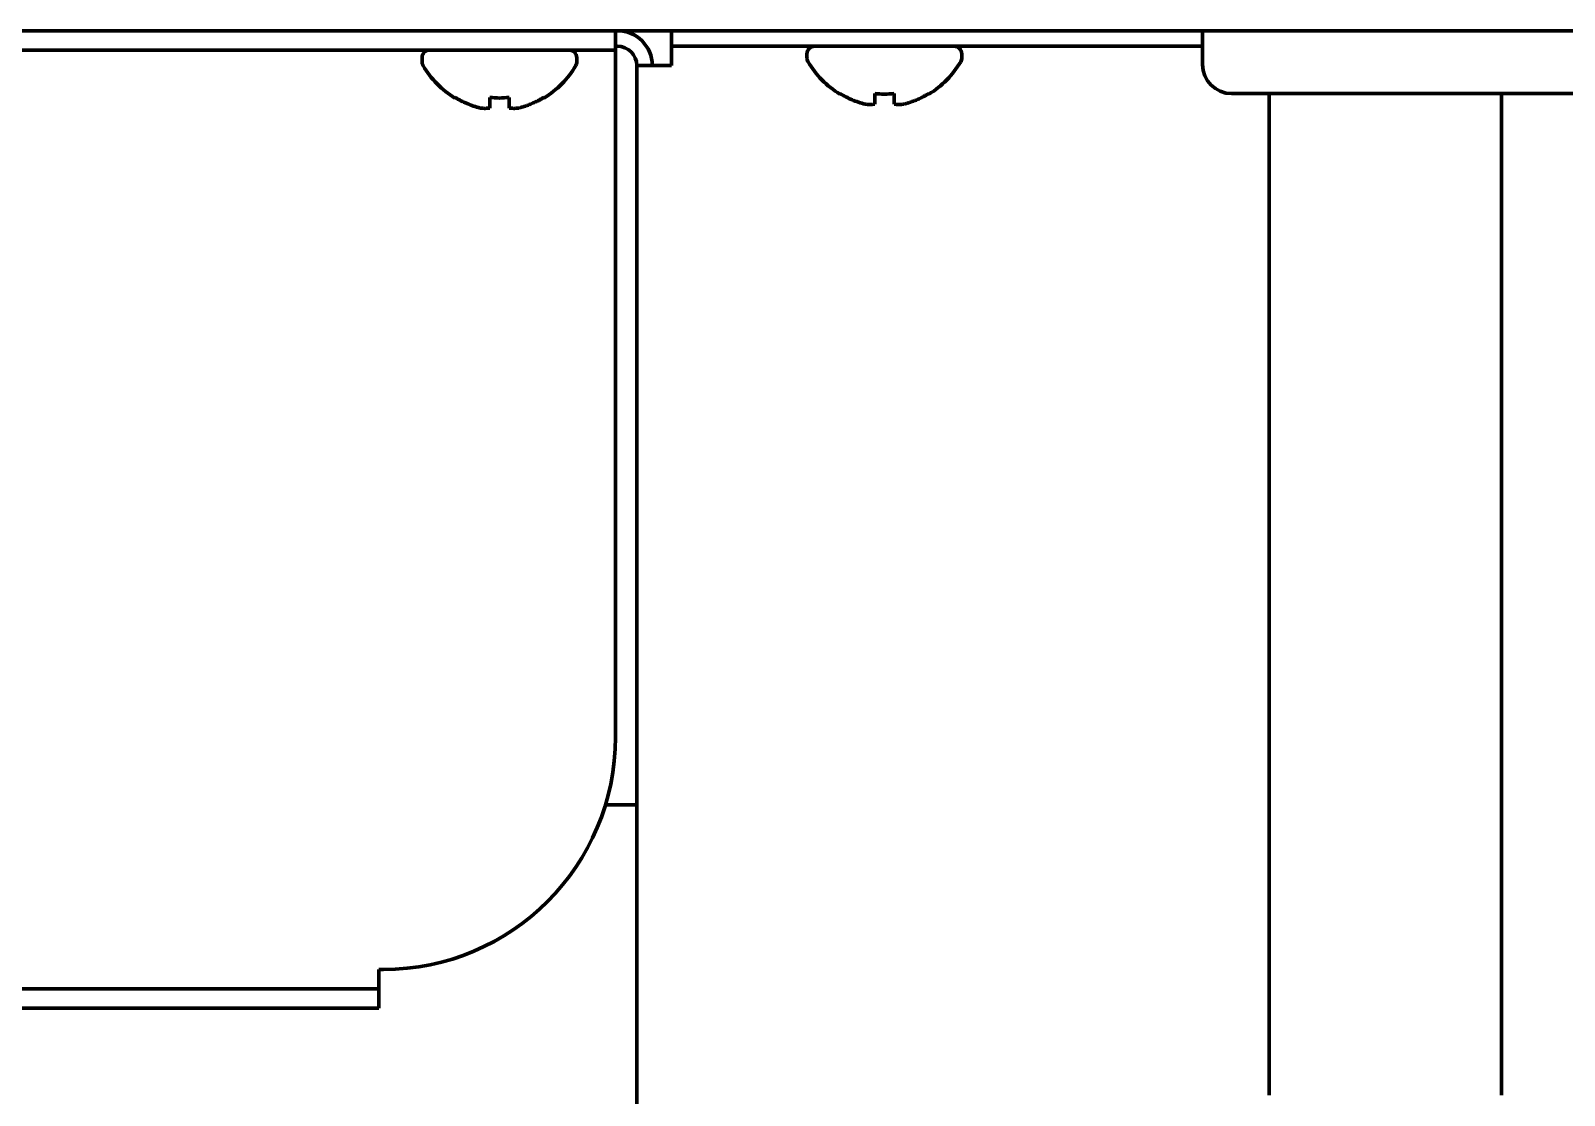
# Model space of a CAD drawing. Header units: inches. Extents: x -3055 to 7244, y 299 to 5591.
# Drawn here: x 7008.2 to 7087.5, y 2089.6 to 2144.6 of the extents above; entities that cross this region are included whole.
import ezdxf

# ---------------------------------------------------------------- set-up
doc = ezdxf.new("R2010")
doc.units = ezdxf.units.IN

msp = doc.modelspace()

# ---------------------------------------------------------------- linework, layer by layer
at = {"linetype": 'Continuous', "lineweight": 70}
for p, q in [((6322.573, 2144.623), (7200.573, 2144.623)), ((7038.473, 2143.623), (7038.473, 2144.623)), ((7041.373, 2143.823), (7041.373, 2144.623)), ((7068.823, 2144.623), (7068.823, 2142.873)), ((7038.573, 2143.823), (7038.473, 2143.823)), ((7041.373, 2142.823), (7041.373, 2143.823)), ((7043.673, 2143.823), (7041.373, 2143.823)), ((7068.824, 2143.823), (7043.673, 2143.823)), ((7034.473, 2143.623), (6950.966, 2143.623)), ((7028.473, 2143.223), (7028.473, 2143.023)), ((7038.473, 2143.623), (7034.473, 2143.623)), ((7036.473, 2143.023), (7036.473, 2143.223)), ((7038.473, 2142.623), (7038.473, 2143.623)), ((7048.373, 2143.423), (7048.373, 2143.223)), ((7056.373, 2143.223), (7056.373, 2143.423)), ((7038.473, 2108.123), (7038.473, 2142.623)), ((7039.573, 2142.823), (7041.373, 2142.823)), ((7039.573, 2071.856), (7039.573, 2142.823)), ((7030.173, 2141.145), (7030.173, 2141.178)), ((7034.773, 2141.178), (7034.773, 2141.145)), ((7050.073, 2141.345), (7050.073, 2141.378)), ((7054.673, 2141.378), (7054.673, 2141.345)), ((7070.323, 2141.373), (7092.823, 2141.373)), ((7072.273, 2141.373), (7072.273, 2089.625)), ((7084.273, 2089.625), (7084.273, 2141.373)), ((7037.95, 2104.623), (7039.567, 2104.623)), ((7026.473, 2096.123), (7026.242, 2096.123)), ((7026.242, 2095.123), (7026.242, 2096.123)), ((6994.242, 2095.123), (7026.242, 2095.123)), ((7026.242, 2094.123), (7026.242, 2095.123)), ((7026.242, 2094.123), (6994.242, 2094.123))]:
    msp.add_line(p, q, dxfattribs=at)
for centre, radius, start, end in [((7038.573, 2142.823), 1.8, 0, 90), ((7038.573, 2142.823), 1, 0, 90), ((7048.773, 2143.423), 0.4, 90, 180), ((7055.973, 2143.423), 0.4, 0, 90), ((7028.873, 2143.223), 0.4, 90, 180), ((7028.873, 2143.023), 0.4, 180, 210.30118), ((7036.073, 2143.223), 0.4, 0, 90), ((7036.073, 2143.023), 0.4, 329.69882, 0), ((7048.773, 2143.223), 0.4, 180, 210.30118), ((7052.572, 2145.443), 4.8, 210.30118, 238.62729), ((7052.174, 2145.443), 4.8, 301.37271, 329.69882), ((7055.973, 2143.223), 0.4, 329.69882, 0), ((7032.672, 2145.243), 4.8, 210.30118, 238.62729), ((7032.274, 2145.243), 4.8, 301.37271, 329.69882), ((7070.323, 2142.873), 1.5, 180, 270), ((7026.473, 2108.123), 12, 270, 0)]:
    msp.add_arc(centre, radius, start, end, dxfattribs=at)
for points in [[(7030.173, 2141.178), (7030.376, 2141.054), (7030.586, 2140.946), (7030.911, 2140.808), (7031.021, 2140.766), (7031.244, 2140.691), (7031.358, 2140.657), (7031.473, 2140.628)], [(7032.973, 2141.178), (7032.973, 2141.054), (7032.973, 2140.946), (7032.973, 2140.808), (7032.973, 2140.766), (7032.973, 2140.691), (7032.973, 2140.657), (7032.973, 2140.628)], [(7050.073, 2141.378), (7050.276, 2141.254), (7050.486, 2141.146), (7050.811, 2141.008), (7050.921, 2140.966), (7051.144, 2140.891), (7051.258, 2140.857), (7051.373, 2140.828)], [(7052.873, 2141.378), (7052.873, 2141.254), (7052.873, 2141.146), (7052.873, 2141.008), (7052.873, 2140.966), (7052.873, 2140.891), (7052.873, 2140.857), (7052.873, 2140.828)]]:
    msp.add_open_spline(points, degree=3, knots=[0, 0, 0, 0, 0.5, 0.5, 0.75, 0.75, 1, 1, 1, 1], dxfattribs=at)
for points in [[(7031.973, 2140.628), (7031.973, 2140.641), (7031.973, 2140.671), (7031.973, 2140.722), (7031.973, 2140.778), (7031.973, 2140.839), (7031.973, 2140.906), (7031.973, 2140.98), (7031.973, 2141.068), (7031.973, 2141.139), (7031.973, 2141.178)], [(7031.973, 2141.178), (7032.14, 2141.156), (7032.473, 2141.134), (7032.806, 2141.156), (7032.973, 2141.178)], [(7033.473, 2140.628), (7033.527, 2140.641), (7033.635, 2140.671), (7033.797, 2140.722), (7033.956, 2140.778), (7034.111, 2140.839), (7034.263, 2140.906), (7034.42, 2140.98), (7034.586, 2141.068), (7034.709, 2141.139), (7034.773, 2141.178)], [(7051.373, 2140.828), (7051.397, 2140.825), (7051.444, 2140.819), (7051.516, 2140.814), (7051.587, 2140.812), (7051.658, 2140.812), (7051.73, 2140.814), (7051.801, 2140.819), (7051.849, 2140.825), (7051.873, 2140.828)], [(7051.873, 2140.828), (7051.873, 2140.841), (7051.873, 2140.871), (7051.873, 2140.922), (7051.873, 2140.978), (7051.873, 2141.039), (7051.873, 2141.106), (7051.873, 2141.18), (7051.873, 2141.268), (7051.873, 2141.339), (7051.873, 2141.378)], [(7051.873, 2141.378), (7052.04, 2141.356), (7052.373, 2141.334), (7052.706, 2141.356), (7052.873, 2141.378)], [(7052.873, 2140.828), (7052.899, 2140.824), (7052.95, 2140.819), (7053.024, 2140.814), (7053.096, 2140.811), (7053.166, 2140.812), (7053.235, 2140.814), (7053.304, 2140.82), (7053.35, 2140.825), (7053.373, 2140.828)], [(7053.373, 2140.828), (7053.427, 2140.841), (7053.535, 2140.871), (7053.697, 2140.922), (7053.856, 2140.978), (7054.011, 2141.039), (7054.163, 2141.106), (7054.32, 2141.18), (7054.486, 2141.268), (7054.609, 2141.339), (7054.673, 2141.378)], [(7031.473, 2140.628), (7031.497, 2140.625), (7031.544, 2140.619), (7031.616, 2140.614), (7031.687, 2140.612), (7031.758, 2140.612), (7031.83, 2140.614), (7031.901, 2140.619), (7031.949, 2140.625), (7031.973, 2140.628)], [(7032.973, 2140.628), (7032.999, 2140.624), (7033.05, 2140.619), (7033.124, 2140.614), (7033.196, 2140.611), (7033.266, 2140.612), (7033.335, 2140.614), (7033.404, 2140.62), (7033.45, 2140.625), (7033.473, 2140.628)]]:
    msp.add_open_spline(points, degree=3, dxfattribs=at)

doc.saveas('drawing.dxf')
